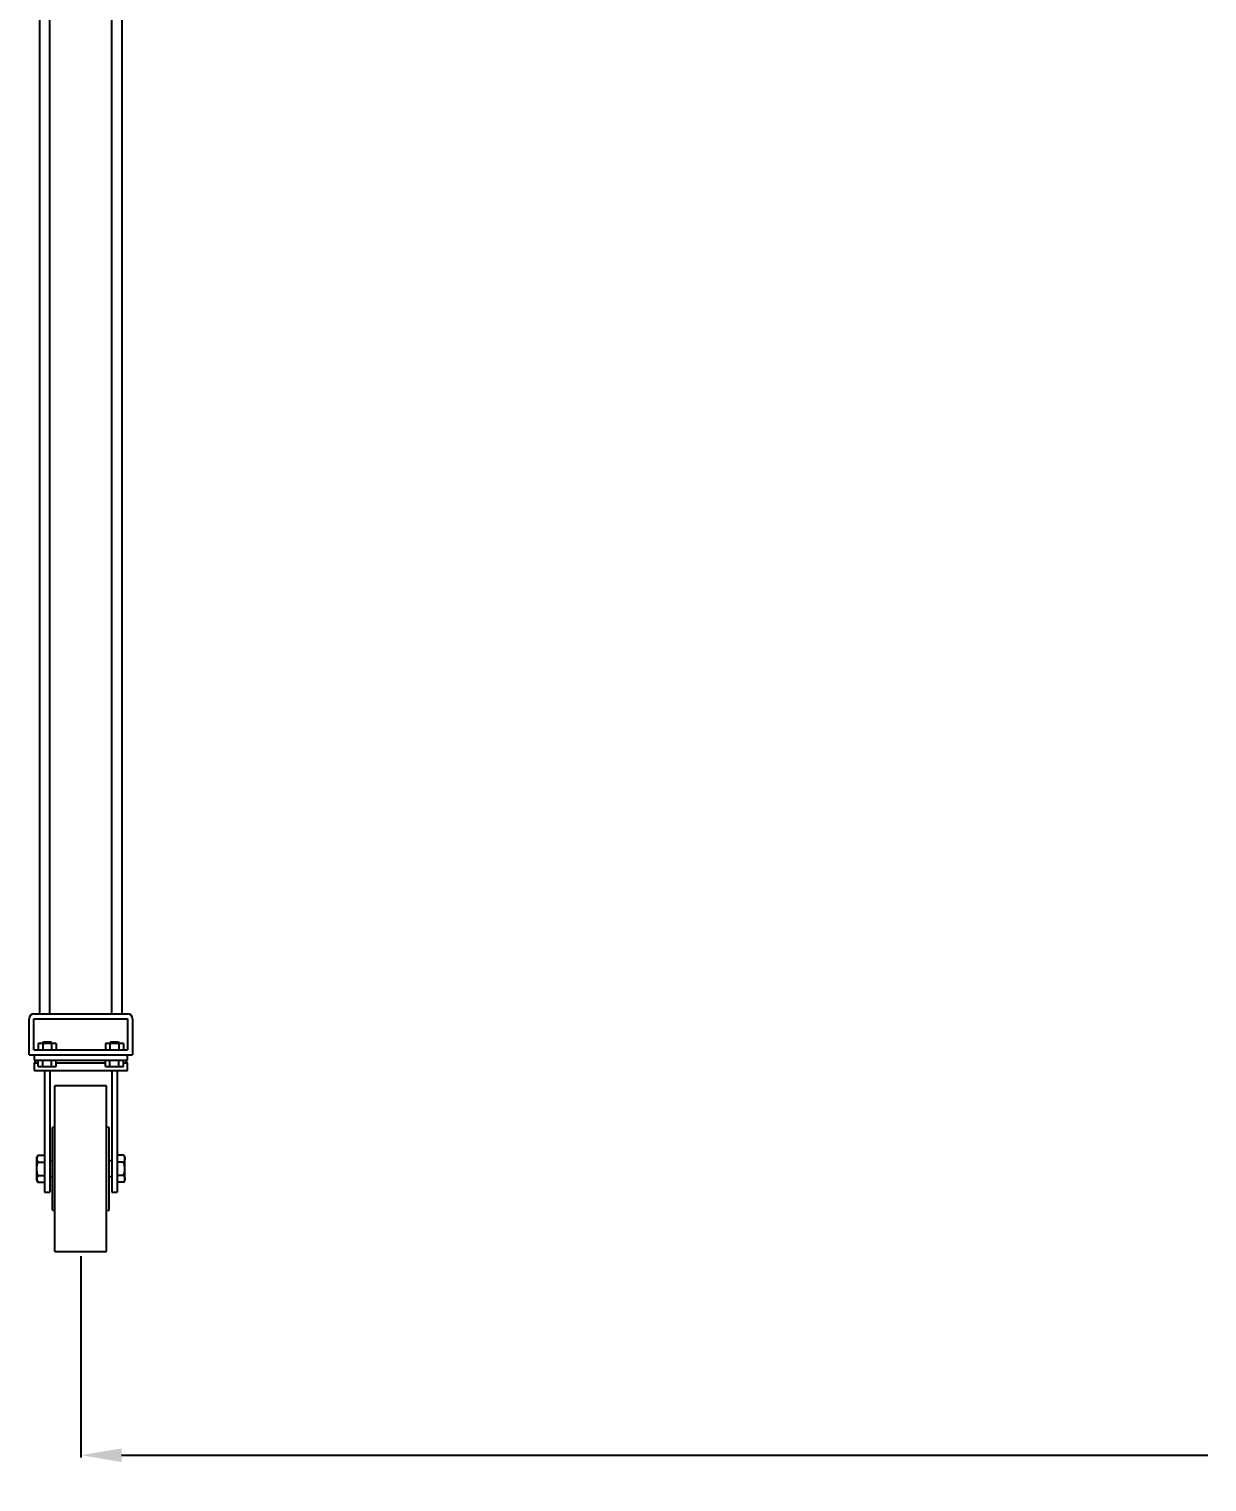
# Model space of a CAD drawing. Header units: millimetres. Extents: x 1735 to 8164, y 2313 to 5880.
# Drawn here: x 2159 to 3604, y 2313 to 4097 of the extents above; entities that cross this region are included whole.
import ezdxf

# ---------------------------------------------------------------- set-up
doc = ezdxf.new("R2010")
doc.units = ezdxf.units.MM
doc.header["$LTSCALE"] = 45
doc.header["$MEASUREMENT"] = 0
doc.header["$PDSIZE"] = -1
doc.linetypes.add('SLD-Solid', pattern=[0])
doc.styles.get("Standard").update_dxf_attribs({"font": 'Arial.ttf'})
doc.dimstyles.get("Standard").update_dxf_attribs({"dimtxt": 0.18, "dimasz": 0.18, "dimexe": 0.18, "dimexo": 0.0625, "dimgap": 0.09, "dimtad": 0, "dimtih": 1, "dimtoh": 1, "dimdec": 4, "dimzin": 0, "dimdsep": 46, "dimtxsty": 'STANDARD', "dimcen": 0.09, "dimadec": 0, "dimazin": 0, "dimtfac": 1, "dimtdec": 4, "dimtofl": 0, "dimtmove": 0, "dimatfit": 3, "dimfxl": 1, "dimtolj": 1, "dimtzin": 0, "dimarcsym": 0})

# ---------------------------------------------------------------- blocks, each defined once
blk = doc.blocks.new('*D17')
at = {"color": 0, "lineweight": -2}
for p, q in [((2222.1, 2590.7), (2222.1, 2343.5)), ((5219.3, 2590.7), (5219.3, 2343.5)), ((2272.1, 2346.3), (3605.5, 2346.3)), ((5169.3, 2346.3), (3835.9, 2346.3))]:
    blk.add_line(p, q, dxfattribs=at)
at = {"color": 0}
for points in [[(2272.1, 2354.6), (2272.1, 2337.9), (2222.1, 2346.3)], [(5169.3, 2337.9), (5169.3, 2354.6), (5219.3, 2346.3)]]:
    blk.add_solid(points, dxfattribs=at)
at = {"layer": 'Defpoints', "color": 0}
for p in [(2222.1, 2596.3), (5219.3, 2596.3), (5219.3, 2346.3)]:
    blk.add_point(p, dxfattribs=at)
at = {"color": 0, "insert": (3720.7, 2346.3), "char_height": 50, "attachment_point": 5}
blk.add_mtext('\\A1;2997.2', dxfattribs=at)

msp = doc.modelspace()

# ---------------------------------------------------------------- linework, layer by layer
at = {"color": 7, "linetype": 'SLD-Solid', "lineweight": 25}
for p, q in [((2272.88, 2888.1), (2272.88, 5000.55)), ((2183.98, 2888.1), (2183.98, 4860.8)), ((2260.18, 2888.1), (2260.18, 4860.8)), ((2171.28, 4695.67), (2171.28, 2888.1)), ((2158.58, 2837.58), (2158.58, 2882.03)), ((2164.65, 2888.1), (2279.51, 2888.1)), ((2164.65, 2843.65), (2164.65, 2882.03)), ((2164.65, 2882.03), (2279.51, 2882.03)), ((2279.51, 2882.03), (2279.51, 2843.65)), ((2285.58, 2882.03), (2285.58, 2837.58)), ((2158.58, 2837.58), (2285.58, 2837.58)), ((2164.65, 2843.65), (2279.51, 2843.65)), ((2164.93, 2837.58), (2164.93, 2831.23)), ((2169.81, 2851.59), (2169.81, 2843.65)), ((2175.31, 2851.59), (2169.81, 2851.59)), ((2175.98, 2853.11), (2174.46, 2851.59)), ((2175.31, 2851.59), (2175.31, 2843.65)), ((2186.31, 2851.59), (2175.31, 2851.59)), ((2185.63, 2853.11), (2175.98, 2853.11)), ((2187.16, 2851.59), (2185.63, 2853.11)), ((2186.31, 2851.59), (2186.31, 2843.65)), ((2191.81, 2851.59), (2186.31, 2851.59)), ((2191.81, 2851.59), (2191.81, 2843.65)), ((2252.36, 2851.59), (2252.36, 2843.65)), ((2257.86, 2851.59), (2252.36, 2851.59)), ((2258.53, 2853.11), (2257.01, 2851.59)), ((2257.86, 2851.59), (2257.86, 2843.65)), ((2268.86, 2851.59), (2257.86, 2851.59)), ((2268.18, 2853.11), (2258.53, 2853.11)), ((2269.71, 2851.59), (2268.18, 2853.11)), ((2268.86, 2851.59), (2268.86, 2843.65)), ((2274.36, 2851.59), (2268.86, 2851.59)), ((2274.36, 2851.59), (2274.36, 2843.65)), ((2279.23, 2831.23), (2279.23, 2837.58)), ((2168.11, 2831.23), (2164.93, 2828.06)), ((2164.93, 2831.23), (2174.46, 2831.23)), ((2164.93, 2828.06), (2164.93, 2818.53)), ((2164.93, 2828.06), (2169.81, 2828.06)), ((2164.93, 2818.53), (2279.23, 2818.53)), ((2169.81, 2823.29), (2169.81, 2831.23)), ((2169.81, 2823.29), (2175.31, 2823.29)), ((2174.46, 2831.23), (2269.71, 2831.23)), ((2175.31, 2823.29), (2175.31, 2831.23)), ((2175.31, 2823.29), (2186.31, 2823.29)), ((2177.63, 2818.53), (2177.63, 2710.11)), ((2183.98, 2818.53), (2183.98, 2710.11)), ((2186.31, 2823.29), (2186.31, 2831.23)), ((2186.31, 2823.29), (2191.81, 2823.29)), ((2191.81, 2823.29), (2191.81, 2831.23)), ((2191.81, 2828.06), (2252.36, 2828.06)), ((2252.36, 2823.29), (2252.36, 2831.23)), ((2252.36, 2823.29), (2257.86, 2823.29)), ((2257.86, 2823.29), (2257.86, 2831.23)), ((2257.86, 2823.29), (2268.86, 2823.29)), ((2260.18, 2818.53), (2260.18, 2710.11)), ((2266.53, 2818.53), (2266.53, 2710.11)), ((2268.86, 2823.29), (2268.86, 2831.23)), ((2268.86, 2823.29), (2274.36, 2823.29)), ((2269.71, 2831.23), (2279.23, 2831.23)), ((2274.36, 2823.29), (2274.36, 2831.23)), ((2274.36, 2828.06), (2279.23, 2828.06)), ((2279.23, 2828.06), (2276.06, 2831.23)), ((2279.23, 2818.53), (2279.23, 2828.06)), ((2253.83, 2799.48), (2190.33, 2799.48)), ((2190.33, 2697.88), (2190.33, 2799.48)), ((2253.83, 2697.88), (2253.83, 2799.48)), ((2190.33, 2748.96), (2187.16, 2748.68)), ((2187.16, 2697.88), (2187.16, 2748.68)), ((2257.01, 2748.68), (2253.83, 2748.96)), ((2257.01, 2697.88), (2257.01, 2748.68)), ((2169.39, 2714.38), (2168.11, 2712.17)), ((2168.11, 2710.26), (2168.11, 2712.17)), ((2169.39, 2714.38), (2177.63, 2714.38)), ((2274.78, 2714.38), (2266.53, 2714.38)), ((2276.06, 2712.17), (2274.78, 2714.38)), ((2276.06, 2710.26), (2276.06, 2712.17)), ((2168.11, 2697.88), (2168.11, 2710.26)), ((2168.11, 2685.51), (2168.11, 2697.88)), ((2169.39, 2706.13), (2177.63, 2706.13)), ((2177.63, 2710.11), (2177.63, 2669.31)), ((2183.98, 2710.11), (2183.98, 2669.31)), ((2187.16, 2707.41), (2183.98, 2707.41)), ((2187.16, 2647.08), (2187.16, 2697.88)), ((2190.33, 2596.28), (2190.33, 2697.88)), ((2253.83, 2596.28), (2253.83, 2697.88)), ((2260.18, 2707.41), (2257.01, 2707.41)), ((2257.01, 2647.08), (2257.01, 2697.88)), ((2260.18, 2710.11), (2260.18, 2669.31)), ((2266.53, 2710.11), (2266.53, 2669.31)), ((2274.78, 2706.13), (2266.53, 2706.13)), ((2276.06, 2697.88), (2276.06, 2710.26)), ((2276.06, 2685.51), (2276.06, 2697.88)), ((2168.11, 2683.59), (2168.11, 2685.51)), ((2168.11, 2683.59), (2169.39, 2681.38)), ((2169.39, 2689.63), (2177.63, 2689.63)), ((2169.39, 2681.38), (2177.63, 2681.38)), ((2183.98, 2688.36), (2187.16, 2688.36)), ((2257.01, 2688.36), (2260.18, 2688.36)), ((2274.78, 2689.63), (2266.53, 2689.63)), ((2274.78, 2681.38), (2266.53, 2681.38)), ((2274.78, 2681.38), (2276.06, 2683.59)), ((2276.06, 2683.59), (2276.06, 2685.51)), ((2177.63, 2669.31), (2183.98, 2669.31)), ((2260.18, 2669.31), (2266.53, 2669.31)), ((2187.16, 2647.08), (2190.33, 2646.8)), ((2253.83, 2646.8), (2257.01, 2647.08)), ((2190.33, 2596.28), (2253.83, 2596.28))]:
    msp.add_line(p, q, dxfattribs=at)
for centre, start, end in [((2164.65, 2882.03), 90, 180), ((2279.51, 2882.03), 0, 90)]:
    msp.add_arc(centre, 6.07, start, end, dxfattribs=at)
for points, knots in [([(2169.39, 2714.38), (2169, 2713.71), (2168.67, 2713.03), (2168.23, 2711.65), (2168.11, 2710.96), (2168.11, 2710.26)], [0, 0, 0, 0, 0.5, 0.5, 1, 1, 1, 1]), ([(2274.78, 2714.38), (2275.17, 2713.71), (2275.49, 2713.03), (2275.94, 2711.65), (2276.06, 2710.96), (2276.06, 2710.26)], [0, 0, 0, 0, 0.5, 0.5, 1, 1, 1, 1]), ([(2168.11, 2710.26), (2168.11, 2709.91), (2168.14, 2709.55), (2168.26, 2708.86), (2168.34, 2708.51), (2168.68, 2707.48), (2169, 2706.8), (2169.39, 2706.13)], [0, 0, 0, 0, 0.25, 0.25, 0.5, 0.5, 1, 1, 1, 1]), ([(2168.11, 2697.88), (2168.11, 2698.58), (2168.14, 2699.28), (2168.26, 2700.68), (2168.34, 2701.38), (2168.68, 2703.45), (2169, 2704.8), (2169.39, 2706.13)], [0, 0, 0, 0, 0.25, 0.25, 0.5, 0.5, 1, 1, 1, 1]), ([(2169.39, 2689.63), (2169.19, 2690.3), (2169.01, 2690.98), (2168.7, 2692.35), (2168.56, 2693.04), (2168.23, 2695.1), (2168.11, 2696.49), (2168.11, 2697.88)], [0, 0, 0, 0, 0.25, 0.25, 0.5, 0.5, 1, 1, 1, 1]), ([(2276.06, 2710.26), (2276.06, 2709.91), (2276.03, 2709.55), (2275.91, 2708.86), (2275.83, 2708.51), (2275.49, 2707.48), (2275.17, 2706.8), (2274.78, 2706.13)], [0, 0, 0, 0, 0.25, 0.25, 0.5, 0.5, 1, 1, 1, 1]), ([(2276.06, 2697.88), (2276.06, 2698.58), (2276.03, 2699.28), (2275.91, 2700.68), (2275.82, 2701.38), (2275.49, 2703.45), (2275.17, 2704.8), (2274.78, 2706.13)], [0, 0, 0, 0, 0.25, 0.25, 0.5, 0.5, 1, 1, 1, 1]), ([(2274.78, 2689.63), (2274.98, 2690.3), (2275.15, 2690.98), (2275.47, 2692.35), (2275.61, 2693.04), (2275.94, 2695.1), (2276.06, 2696.49), (2276.06, 2697.88)], [0, 0, 0, 0, 0.25, 0.25, 0.5, 0.5, 1, 1, 1, 1]), ([(2169.39, 2689.63), (2169, 2688.96), (2168.67, 2688.28), (2168.23, 2686.91), (2168.11, 2686.21), (2168.11, 2685.51)], [0, 0, 0, 0, 0.5, 0.5, 1, 1, 1, 1]), ([(2168.11, 2685.51), (2168.11, 2685.16), (2168.14, 2684.81), (2168.26, 2684.11), (2168.34, 2683.77), (2168.68, 2682.74), (2169, 2682.06), (2169.39, 2681.38)], [0, 0, 0, 0, 0.25, 0.25, 0.5, 0.5, 1, 1, 1, 1]), ([(2274.78, 2689.63), (2275.17, 2688.96), (2275.49, 2688.28), (2275.94, 2686.91), (2276.06, 2686.21), (2276.06, 2685.51)], [0, 0, 0, 0, 0.5, 0.5, 1, 1, 1, 1]), ([(2276.06, 2685.51), (2276.06, 2685.16), (2276.03, 2684.81), (2275.91, 2684.11), (2275.83, 2683.77), (2275.49, 2682.74), (2275.17, 2682.06), (2274.78, 2681.38)], [0, 0, 0, 0, 0.25, 0.25, 0.5, 0.5, 1, 1, 1, 1])]:
    msp.add_open_spline(points, degree=3, knots=knots, dxfattribs=at)

# ---------------------------------------------------------------- dimensions: what is measured, and where the dimension line sits
dim = msp.add_linear_dim(base=(5219.28, 2346.28), p1=(2222.08, 2596.28), p2=(5219.28, 2596.28), dimstyle='Standard', override={"dimtxt": 50, "dimasz": 50, "dimexe": 2.8125, "dimexo": 5.625, "dimgap": 11.25, "dimdec": 1, "dimadec": 2, "dimtdec": 3})
dim.commit()
dim.dimension.update_dxf_attribs({"geometry": '*D17', "text_midpoint": (3720.68, 2346.28)})

doc.saveas('drawing.dxf')
